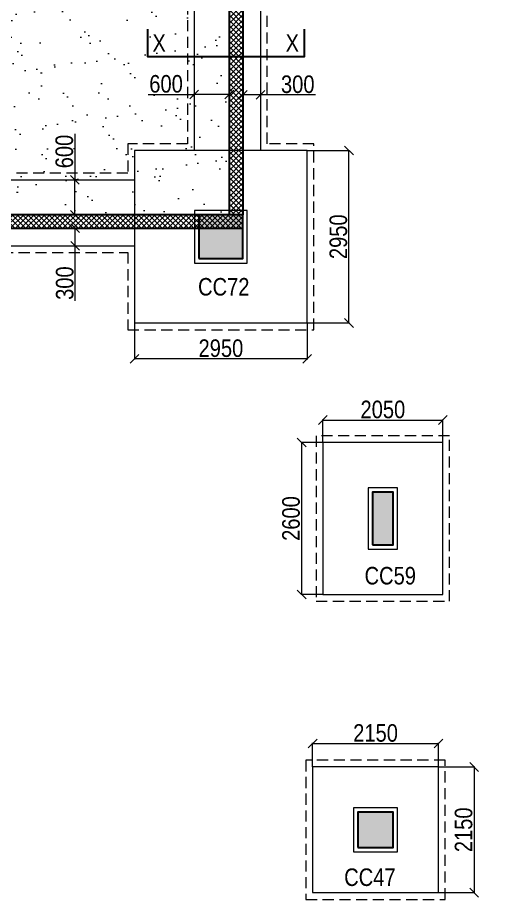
# Model space of a CAD drawing. Header units: millimetres. Extents: x 1112055 to 3390982, y -148532 to 766891.
# Drawn here: x 1975063 to 1983360, y 355815 to 370898 of the extents above; entities that cross this region are included whole.
import ezdxf

# ---------------------------------------------------------------- set-up
doc = ezdxf.new("R2010")
doc.units = ezdxf.units.MM
doc.header["$PDMODE"] = 35
doc.header["$PDSIZE"] = -25
doc.linetypes.add('Hidden', pattern=[9.525, 6.35, -3.175])
for name, color, linetype, lineweight in [('A_COL', 5, 'Continuous', 25), ('B COL. NO.', 3, 'Continuous', 20), ('B FINAL COLUMN', 1, 'Continuous', 30), ('B FOOTING', 49, 'Continuous', 20), ('B FOOTING DIM', 234, 'Continuous', 9), ('B HATCH', 250, 'Continuous', 0), ('B P.C.C', 251, 'Continuous', 0), ('B TITLE BLOCK', 250, 'Continuous', 0), ('EXCAVATION LINE', 236, 'Continuous', 30)]:
    doc.layers.add(name, color=color, linetype=linetype, lineweight=lineweight)
for name, color, linetype, lineweight, true_color in [('A_COL HATCH', 7, 'Continuous', 0, 0xc0c0c0), ('B Pedestal', 7, 'Continuous', 9, 0x5c8948), ('B-COL HT', 7, 'Continuous', 0, 0x4e4f45)]:
    doc.layers.add(name, color=color, linetype=linetype, lineweight=lineweight, true_color=true_color)
doc.styles.add('SWINC', font='swissc.ttf')
doc.dimstyles.new('BHOOMI', dxfattribs={"dimtxt": 230, "dimasz": 150, "dimexe": 10, "dimexo": 0, "dimgap": 25, "dimtad": 1, "dimdec": 0, "dimzin": 0, "dimdsep": 46, "dimtxsty": 'SWINC', "dimblk": 'OBLIQUE', "dimcen": 0.09, "dimclrd": 250, "dimclre": 250, "dimclrt": 256, "dimaunit": 1, "dimadec": 3, "dimazin": 0, "dimtfac": 1, "dimtdec": 0, "dimtofl": 0, "dimtmove": 1, "dimatfit": 3, "dimfxl": 100, "dimtolj": 1, "dimtzin": 0, "dimlwd": 9, "dimlwe": 5, "dimarcsym": 0})

# ---------------------------------------------------------------- blocks, each defined once
blk = doc.blocks.new('A$C17056')
at = {"layer": 'A_COL HATCH'}
for points in [[(-15665, -7350), (-15665, -6600), (-14915, -6600), (-14915, -7350)], [(-12700, -12245), (-12700, -11345), (-12350, -11345), (-12350, -12245)], [(-12950, -17420), (-12950, -16820), (-12350, -16820), (-12350, -17420)]]:
    blk.add_hatch(color=256, dxfattribs=at).paths.add_polyline_path(points)
at = {"layer": 'A_COL'}
for points in [[(-15665, -7350), (-15665, -6600), (-14915, -6600), (-14915, -7350)], [(-12700, -12245), (-12700, -11345), (-12350, -11345), (-12350, -12245)], [(-12950, -17420), (-12950, -16820), (-12350, -16820), (-12350, -17420)]]:
    blk.add_lwpolyline(points, close=True, dxfattribs=at)
blk = doc.blocks.new('A$C4b8f6dbc')
at = {"layer": 'A_COL'}
blk.add_blockref('A$C17056', (63550, 115195), dxfattribs=at)
blk = doc.blocks.new('_Oblique')
at = {"color": 0, "linetype": 'ByBlock', "lineweight": -2}
blk.add_line((-0.5, -0.5), (0.5, 0.5), dxfattribs=at)
blk = doc.blocks.new('*D2075')
at = {"layer": 'B FOOTING DIM', "color": 250, "lineweight": 5, "ltscale": 0.5, "transparency": 16777216}
for p, q in [((1980102, 358080), (1980102, 358490)), ((1980102, 358480), (1982252, 358480)), ((1982252, 358080), (1982252, 358490))]:
    blk.add_line(p, q, dxfattribs=at)
at = {"layer": 'Defpoints', "color": 0, "lineweight": 30, "ltscale": 0.5, "transparency": 16777216}
for p in [(1982252, 358480), (1980102, 358080), (1982252, 358080)]:
    blk.add_point(p, dxfattribs=at)
at = {"layer": 'B FOOTING DIM', "color": 250, "lineweight": 5, "ltscale": 0.5, "transparency": 16777216, "xscale": 150, "yscale": 150, "zscale": 150, "rotation": 180}
blk.add_blockref('_Oblique', (1980102, 358480), dxfattribs=at)
at = {"layer": 'B FOOTING DIM', "color": 250, "lineweight": 5, "ltscale": 0.5, "transparency": 16777216, "xscale": 150, "yscale": 150, "zscale": 150}
blk.add_blockref('_Oblique', (1982252, 358480), dxfattribs=at)
at = {"layer": 'B FOOTING DIM', "ltscale": 0.5, "transparency": 16777216, "insert": (1981177, 358660), "char_height": 300, "attachment_point": 5, "style": 'SWINC'}
blk.add_mtext('\\A1;2150', dxfattribs=at)
blk = doc.blocks.new('*D2076')
at = {"layer": 'B FOOTING DIM', "color": 250, "lineweight": 5, "ltscale": 0.5, "transparency": 16777216}
for p, q in [((1982252, 358080), (1982872, 358080)), ((1982862, 358080), (1982862, 355930)), ((1982252, 355930), (1982872, 355930))]:
    blk.add_line(p, q, dxfattribs=at)
at = {"layer": 'Defpoints', "color": 0, "lineweight": 30, "ltscale": 0.5, "transparency": 16777216}
for p in [(1982252, 358080), (1982252, 355930), (1982862, 355930)]:
    blk.add_point(p, dxfattribs=at)
at = {"layer": 'B FOOTING DIM', "color": 250, "lineweight": 5, "ltscale": 0.5, "transparency": 16777216, "xscale": 150, "yscale": 150, "zscale": 150}
for p, rotation in [((1982862, 358080), 90), ((1982862, 355930), 270)]:
    blk.add_blockref('_Oblique', p, dxfattribs=dict(at, rotation=rotation))
at = {"layer": 'B FOOTING DIM', "ltscale": 0.5, "transparency": 16777216, "insert": (1982682, 357005), "char_height": 300, "attachment_point": 5, "rotation": 90, "style": 'SWINC'}
blk.add_mtext('\\A1;2150', dxfattribs=at)
blk = doc.blocks.new('*D2078')
at = {"layer": 'B FOOTING DIM', "color": 250, "lineweight": 5, "ltscale": 0.5, "transparency": 16777216}
for p, q in [((1980277, 363630), (1979904, 363630)), ((1979914, 363630), (1979914, 361030)), ((1980277, 361030), (1979904, 361030))]:
    blk.add_line(p, q, dxfattribs=at)
at = {"layer": 'Defpoints', "color": 0, "lineweight": 30, "ltscale": 0.5, "transparency": 16777216}
for p in [(1980277, 363630), (1979914, 361030), (1980277, 361030)]:
    blk.add_point(p, dxfattribs=at)
at = {"layer": 'B FOOTING DIM', "color": 250, "lineweight": 5, "ltscale": 0.5, "transparency": 16777216, "xscale": 150, "yscale": 150, "zscale": 150}
for p, rotation in [((1979914, 363630), 90), ((1979914, 361030), 270)]:
    blk.add_blockref('_Oblique', p, dxfattribs=dict(at, rotation=rotation))
at = {"layer": 'B FOOTING DIM', "ltscale": 0.5, "transparency": 16777216, "insert": (1979734, 362330), "char_height": 300, "attachment_point": 5, "rotation": 90, "style": 'SWINC'}
blk.add_mtext('\\A1;2600', dxfattribs=at)
blk = doc.blocks.new('*D2079')
at = {"layer": 'B FOOTING DIM', "color": 250, "lineweight": 5, "ltscale": 0.5, "transparency": 16777216}
for p, q in [((1980277, 363630), (1980277, 364025)), ((1980277, 364015), (1982327, 364015)), ((1982327, 363630), (1982327, 364025))]:
    blk.add_line(p, q, dxfattribs=at)
at = {"layer": 'Defpoints', "color": 0, "lineweight": 30, "ltscale": 0.5, "transparency": 16777216}
for p in [(1982327, 364015), (1980277, 363630), (1982327, 363630)]:
    blk.add_point(p, dxfattribs=at)
at = {"layer": 'B FOOTING DIM', "color": 250, "lineweight": 5, "ltscale": 0.5, "transparency": 16777216, "xscale": 150, "yscale": 150, "zscale": 150, "rotation": 180}
blk.add_blockref('_Oblique', (1980277, 364015), dxfattribs=at)
at = {"layer": 'B FOOTING DIM', "color": 250, "lineweight": 5, "ltscale": 0.5, "transparency": 16777216, "xscale": 150, "yscale": 150, "zscale": 150}
blk.add_blockref('_Oblique', (1982327, 364015), dxfattribs=at)
at = {"layer": 'B FOOTING DIM', "ltscale": 0.5, "transparency": 16777216, "insert": (1981302, 364194), "char_height": 300, "attachment_point": 5, "style": 'SWINC'}
blk.add_mtext('\\A1;2050', dxfattribs=at)
blk = doc.blocks.new('*D1978')
at = {"layer": 'B FOOTING DIM', "color": 250, "lineweight": 5, "ltscale": 0.5, "transparency": 16777216}
for p, q in [((1977060, 365675), (1977060, 365052)), ((1980010, 365675), (1980010, 365052)), ((1980010, 365062), (1977060, 365062))]:
    blk.add_line(p, q, dxfattribs=at)
at = {"layer": 'Defpoints', "color": 0, "lineweight": 30, "ltscale": 0.5, "transparency": 16777216}
for p in [(1977060, 365675), (1980010, 365675), (1977060, 365062)]:
    blk.add_point(p, dxfattribs=at)
at = {"layer": 'B FOOTING DIM', "color": 250, "lineweight": 5, "ltscale": 0.5, "transparency": 16777216, "xscale": 150, "yscale": 150, "zscale": 150, "rotation": 180}
blk.add_blockref('_Oblique', (1977060, 365062), dxfattribs=at)
at = {"layer": 'B FOOTING DIM', "color": 250, "lineweight": 5, "ltscale": 0.5, "transparency": 16777216, "xscale": 150, "yscale": 150, "zscale": 150}
blk.add_blockref('_Oblique', (1980010, 365062), dxfattribs=at)
at = {"layer": 'B FOOTING DIM', "ltscale": 0.5, "transparency": 16777216, "insert": (1978535, 365242), "char_height": 300, "attachment_point": 5, "style": 'SWINC'}
blk.add_mtext('\\A1;2950', dxfattribs=at)
blk = doc.blocks.new('*D1979')
at = {"layer": 'B FOOTING DIM', "color": 250, "lineweight": 5, "ltscale": 0.5, "transparency": 16777216}
for p, q in [((1980010, 368625), (1980733, 368625)), ((1980723, 365675), (1980723, 368625)), ((1980010, 365675), (1980733, 365675))]:
    blk.add_line(p, q, dxfattribs=at)
at = {"layer": 'Defpoints', "color": 0, "lineweight": 30, "ltscale": 0.5, "transparency": 16777216}
for p in [(1980010, 368625), (1980723, 368625), (1980010, 365675)]:
    blk.add_point(p, dxfattribs=at)
at = {"layer": 'B FOOTING DIM', "color": 250, "lineweight": 5, "ltscale": 0.5, "transparency": 16777216, "xscale": 150, "yscale": 150, "zscale": 150}
for p, rotation in [((1980723, 368625), 90), ((1980723, 365675), 270)]:
    blk.add_blockref('_Oblique', p, dxfattribs=dict(at, rotation=rotation))
at = {"layer": 'B FOOTING DIM', "ltscale": 0.5, "transparency": 16777216, "insert": (1980543, 367150), "char_height": 300, "attachment_point": 5, "rotation": 90, "style": 'SWINC'}
blk.add_mtext('\\A1;2950', dxfattribs=at)
blk = doc.blocks.new('*D1894')
at = {"layer": 'B FOOTING DIM', "color": 250, "lineweight": 5, "ltscale": 0.5, "transparency": 16777216}
for p, q in [((1975871, 367295), (1976056, 367295)), ((1976046, 366995), (1976046, 367295)), ((1975871, 366995), (1976056, 366995)), ((1976046, 366051), (1976046, 366995))]:
    blk.add_line(p, q, dxfattribs=at)
at = {"layer": 'Defpoints', "color": 0, "lineweight": 30, "ltscale": 0.5, "transparency": 16777216}
for p in [(1975871, 367295), (1976046, 367295), (1975871, 366995)]:
    blk.add_point(p, dxfattribs=at)
at = {"layer": 'B FOOTING DIM', "color": 250, "lineweight": 5, "ltscale": 0.5, "transparency": 16777216, "xscale": 150, "yscale": 150, "zscale": 150}
for p, rotation in [((1976046, 367295), 90), ((1976046, 366995), 270)]:
    blk.add_blockref('_Oblique', p, dxfattribs=dict(at, rotation=rotation))
at = {"layer": 'B FOOTING DIM', "ltscale": 0.5, "transparency": 16777216, "insert": (1975868, 366357), "char_height": 300, "attachment_point": 5, "rotation": 90, "style": 'SWINC'}
blk.add_mtext('\\A1;300', dxfattribs=at)
blk = doc.blocks.new('*D1803')
at = {"layer": 'B FOOTING DIM', "color": 250, "lineweight": 5, "ltscale": 0.5, "transparency": 16777216}
for p, q in [((1976040, 368912), (1976040, 368125)), ((1976077, 368125), (1976030, 368125)), ((1976040, 367525), (1976040, 368125)), ((1976077, 367525), (1976030, 367525))]:
    blk.add_line(p, q, dxfattribs=at)
at = {"layer": 'Defpoints', "color": 0, "lineweight": 30, "ltscale": 0.5, "transparency": 16777216}
for p in [(1976040, 368125), (1976077, 368125), (1976077, 367525)]:
    blk.add_point(p, dxfattribs=at)
at = {"layer": 'B FOOTING DIM', "color": 250, "lineweight": 5, "ltscale": 0.5, "transparency": 16777216, "xscale": 150, "yscale": 150, "zscale": 150}
for p, rotation in [((1976040, 368125), 90), ((1976040, 367525), 270)]:
    blk.add_blockref('_Oblique', p, dxfattribs=dict(at, rotation=rotation))
at = {"layer": 'B FOOTING DIM', "ltscale": 0.5, "transparency": 16777216, "insert": (1975861, 368608), "char_height": 300, "attachment_point": 5, "rotation": 90, "style": 'SWINC'}
blk.add_mtext('\\A1;600', dxfattribs=at)
blk = doc.blocks.new('*D1804')
at = {"layer": 'B FOOTING DIM', "color": 250, "lineweight": 5, "ltscale": 0.5, "transparency": 16777216}
for p, q in [((1978910, 369754), (1978910, 369569)), ((1979210, 369754), (1979210, 369569)), ((1979210, 369579), (1978910, 369579)), ((1980154, 369579), (1979210, 369579))]:
    blk.add_line(p, q, dxfattribs=at)
at = {"layer": 'Defpoints', "color": 0, "lineweight": 30, "ltscale": 0.5, "transparency": 16777216}
for p in [(1978910, 369754), (1979210, 369754), (1978910, 369579)]:
    blk.add_point(p, dxfattribs=at)
at = {"layer": 'B FOOTING DIM', "color": 250, "lineweight": 5, "ltscale": 0.5, "transparency": 16777216, "xscale": 150, "yscale": 150, "zscale": 150, "rotation": 180}
blk.add_blockref('_Oblique', (1978910, 369579), dxfattribs=at)
at = {"layer": 'B FOOTING DIM', "color": 250, "lineweight": 5, "ltscale": 0.5, "transparency": 16777216, "xscale": 150, "yscale": 150, "zscale": 150}
blk.add_blockref('_Oblique', (1979210, 369579), dxfattribs=at)
at = {"layer": 'B FOOTING DIM', "ltscale": 0.5, "transparency": 16777216, "insert": (1979848, 369757), "char_height": 300, "attachment_point": 5, "style": 'SWINC'}
blk.add_mtext('\\A1;300', dxfattribs=at)
blk = doc.blocks.new('*D1805')
at = {"layer": 'B FOOTING DIM', "color": 250, "lineweight": 5, "ltscale": 0.5, "transparency": 16777216}
for p, q in [((1977293, 369585), (1978080, 369585)), ((1978080, 369548), (1978080, 369595)), ((1978680, 369585), (1978080, 369585)), ((1978680, 369548), (1978680, 369595))]:
    blk.add_line(p, q, dxfattribs=at)
at = {"layer": 'Defpoints', "color": 0, "lineweight": 30, "ltscale": 0.5, "transparency": 16777216}
for p in [(1978080, 369585), (1978080, 369548), (1978680, 369548)]:
    blk.add_point(p, dxfattribs=at)
at = {"layer": 'B FOOTING DIM', "color": 250, "lineweight": 5, "ltscale": 0.5, "transparency": 16777216, "xscale": 150, "yscale": 150, "zscale": 150, "rotation": 180}
blk.add_blockref('_Oblique', (1978080, 369585), dxfattribs=at)
at = {"layer": 'B FOOTING DIM', "color": 250, "lineweight": 5, "ltscale": 0.5, "transparency": 16777216, "xscale": 150, "yscale": 150, "zscale": 150}
blk.add_blockref('_Oblique', (1978680, 369585), dxfattribs=at)
at = {"layer": 'B FOOTING DIM', "ltscale": 0.5, "transparency": 16777216, "insert": (1977598, 369764), "char_height": 300, "attachment_point": 5, "style": 'SWINC'}
blk.add_mtext('\\A1;600', dxfattribs=at)

msp = doc.modelspace()

# ---------------------------------------------------------------- hatches: boundary and pattern name
at = {"layer": 'B HATCH'}
h = msp.add_hatch(dxfattribs=at)
h.set_pattern_fill('ANSI37', color=250, scale=20, style=0)
h.set_pattern_definition([(45, (108475.24, -141945.74), (-44.9012806, 44.9012806), []), (135, (108475.24, -141945.74), (-44.9012806, -44.9012806), [])])
h.paths.add_polyline_path([(1978910.2, 367525.1), (1978680.2, 367525.1), (1978680.2, 373525.1), (1978910.2, 373525.1)])
h = msp.add_hatch(dxfattribs=at)
h.set_pattern_fill('ANSI37', color=250, scale=20, style=0)
h.set_pattern_definition([(45, (121226.91, -148175.74), (-44.9012806, 44.9012806), []), (135, (121226.91, -148175.74), (-44.9012806, -44.9012806), [])])
h.paths.add_polyline_path([(1971078.6, 367295.1), (1978910.2, 367295.1), (1978910.2, 367525.1), (1971078.6, 367525.1)])
at = {"layer": 'B-COL HT', "lineweight": 0}
h = msp.add_hatch(color=250, dxfattribs=at)
h.dxf.hatch_style = 1
h.paths.add_polyline_path([(1978910.2, 367525.1), (1978160.2, 367525.1), (1978160.2, 366775.1), (1978910.2, 366775.1)])
h = msp.add_hatch(color=250, dxfattribs=at)
h.dxf.hatch_style = 1
h.paths.add_polyline_path([(1981126.9, 361880.1), (1981476.9, 361880.1), (1981476.9, 362780.1), (1981126.9, 362780.1)])
h = msp.add_hatch(color=250, dxfattribs=at)
h.dxf.hatch_style = 1
h.paths.add_polyline_path([(1980876.9, 356705.1), (1981476.9, 356705.1), (1981476.9, 357305.1), (1980876.9, 357305.1)])
at = {"layer": 'EXCAVATION LINE', "lineweight": 0}
h = msp.add_hatch(dxfattribs=at)
h.set_pattern_fill('AR-SAND', color=250, scale=15)
h.set_pattern_definition([(37.5, (-152133.7, -831.8), (-24.00047, 734.11986), [0, -579.12, 0, -647.7, 0, -619.125]), (7.5, (-152133.7, -831.8), (674.28492, 1075.23765), [0, -312.42, 0, -521.97, 0, -200.025]), (327.5, (-152602.36, -831.8), (1186.48856, 2.15578), [0, -190.5, 0, -685.8, 0, -895.35]), (317.5, (-152602.4, -831.8), (1145.3347, 334.394), [0, -95.25, 0, -449.58, 0, -514.35])])
h.paths.add_polyline_path([(1959001.9, 373525.1), (1978680.2, 373525.1), (1978680.2, 367525.1), (1959001.9, 367525.1)])

# ---------------------------------------------------------------- linework, layer by layer
at = {"color": 6, "lineweight": 30}
msp.add_lwpolyline([(1977282.6, 370702.7), (1977282.6, 370232.7), (1979965.9, 370232.7), (1979965.9, 370702.7)], dxfattribs=at)
at = {"layer": 'B FINAL COLUMN', "color": 1, "lineweight": 30}
for points in [[(1978910.2, 367525.1), (1978680.2, 367525.1), (1978680.2, 373525.1), (1978910.2, 373525.1)], [(1971078.6, 367295.1), (1978910.2, 367295.1), (1978910.2, 367525.1), (1971078.6, 367525.1)]]:
    msp.add_lwpolyline(points, close=True, dxfattribs=at)
at = {"layer": 'B FINAL COLUMN'}
for points in [[(1978160.2, 366775.1), (1978910.2, 366775.1), (1978910.2, 367525.1), (1978160.2, 367525.1)], [(1981126.9, 361880.1), (1981476.9, 361880.1), (1981476.9, 362780.1), (1981126.9, 362780.1)], [(1980876.9, 356705.1), (1981476.9, 356705.1), (1981476.9, 357305.1), (1980876.9, 357305.1)]]:
    msp.add_lwpolyline(points, close=True, dxfattribs=at)
at = {"layer": 'B FOOTING'}
for p, q in [((1978080.9, 372400.1), (1978080.9, 368625.1)), ((1979210.2, 372400.1), (1979210.2, 368625.1)), ((1972678.7, 368125.1), (1977060.2, 368125.1)), ((1972678.7, 366995.1), (1977060.2, 366995.1))]:
    msp.add_line(p, q, dxfattribs=at)
for points in [[(1977060.2, 365675.1), (1980010.2, 365675.1), (1980010.2, 368625.1), (1977060.2, 368625.1)], [(1980276.9, 361030.1), (1982326.9, 361030.1), (1982326.9, 363630.1), (1980276.9, 363630.1)], [(1980101.9, 355930.1), (1982251.9, 355930.1), (1982251.9, 358080.1), (1980101.9, 358080.1)]]:
    msp.add_lwpolyline(points, close=True, dxfattribs=at)
at = {"layer": 'B P.C.C', "color": 250, "linetype": 'Hidden', "lineweight": 0, "ltscale": 30}
for points in [[(1977965.9, 368740.1), (1976945.2, 368740.1), (1976945.2, 368240.1), (1972793.7, 368240.1), (1972793.7, 368940.3), (1968092.1, 368940.3), (1968092.1, 363940), (1972793.7, 363940), (1972793.7, 366880.1), (1976945.2, 366880.1), (1976945.2, 365560.1), (1980125.2, 365560.1), (1980125.2, 368740.1), (1979325.2, 368740.1), (1979325.2, 372285.1), (1980525.2, 372285.1), (1980525.2, 375215.1), (1961806.9, 375215.1), (1961806.9, 372285.1), (1977965.9, 372285.1)], [(1980161.9, 360915.1), (1982441.9, 360915.1), (1982441.9, 363745.1), (1980161.9, 363745.1)], [(1979986.9, 355815.1), (1982366.9, 355815.1), (1982366.9, 358195.1), (1979986.9, 358195.1)]]:
    msp.add_lwpolyline(points, close=True, dxfattribs=at)
at = {"layer": 'B Pedestal', "color": 87, "lineweight": 9}
for points in [[(1978085.2, 366700.1), (1978985.2, 366700.1), (1978985.2, 367600.1), (1978085.2, 367600.1)], [(1981051.9, 361805.1), (1981551.9, 361805.1), (1981551.9, 362855.1), (1981051.9, 362855.1)], [(1980801.9, 356630.1), (1981551.9, 356630.1), (1981551.9, 357380.1), (1980801.9, 357380.1)]]:
    msp.add_lwpolyline(points, close=True, dxfattribs=at)

# ---------------------------------------------------------------- block references
at = {"layer": 'B FOOTING'}
msp.add_blockref('A$C4b8f6dbc', (1930276.9, 258930.1), dxfattribs=at)

# ---------------------------------------------------------------- texts
at = {"color": 6, "lineweight": 30, "style": 'SWINC'}
for p in [(1977365, 370314.8), (1979640.1, 370314.8)]:
    msp.add_text('X', height=300, dxfattribs=at).set_placement(p)
at = {"layer": 'B COL. NO.', "style": 'SWINC'}
for s, p in [('CC72', (1978144.7, 366144.1)), ('CC59', (1980989.4, 361201.9)), ('CC47', (1980641.3, 356044.1))]:
    msp.add_text(s, height=300, dxfattribs=at).set_placement(p)
at = {"layer": 'B TITLE BLOCK', "color": 251, "insert": (2074058.6, 356444.4), "char_height": 102.949, "attachment_point": 2, "style": 'SWINC'}
msp.add_mtext_dynamic_manual_height_columns('\\pxsm1,qj;{\\fBankGothic Lt BT|b0|i0|c0|p34;BHOOMI\\P\\ps*,q*;\\fGost|b0|i0|c0|p2;\\H0.8x;- CONSULTANTS -\\C1; }', width=269189.959, gutter_width=0, heights=[37864.6], dxfattribs=at)

# ---------------------------------------------------------------- dimensions: what is measured, and where the dimension line sits
at = {"layer": 'B FOOTING DIM', "color": 250, "ltscale": 0.5}
for base, p1, p2, angle, picture, middle in [((1978080.2, 369585.2), (1978680.2, 369548.2), (1978080.2, 369548.2), 180, '*D1805', (1977597.6, 369451.7)), ((1978910.2, 369578.5), (1979210.2, 369753.9), (1978910.2, 369753.9), 180, '*D1804', (1979848.4, 369596)), ((1976039.8, 368125.1), (1976076.7, 367525.1), (1976076.7, 368125.1), 90, '*D1803', (1976173.3, 368607.8)), ((1976046.5, 367295.1), (1975871.1, 366995.1), (1975871.1, 367295.1), 90, '*D1894', (1976028.9, 366356.9))]:
    dim = msp.add_linear_dim(base=base, p1=p1, p2=p2, angle=angle, dimstyle='BHOOMI', override={"dimtxt": 300, "dimlwd": 5}, dxfattribs=at)
    dim.commit()
    dim.dimension.update_dxf_attribs({"geometry": picture, "text_midpoint": middle, "dimtype": 128})
for base, p1, p2, picture, middle in [((1980722.5, 368625.1), (1980010.2, 365675.1), (1980010.2, 368625.1), '*D1979', (1980543.4, 367150.1)), ((1979913.6, 361030.1), (1980276.9, 363630.1), (1980276.9, 361030.1), '*D2078', (1979734.4, 362330.1)), ((1982861.6, 355930.1), (1982251.9, 358080.1), (1982251.9, 355930.1), '*D2076', (1982682.4, 357005.1))]:
    dim = msp.add_linear_dim(base=base, p1=p1, p2=p2, angle=90, dimstyle='BHOOMI', override={"dimtxt": 300, "dimlwd": 5}, dxfattribs=at)
    dim.commit()
    dim.dimension.update_dxf_attribs({"geometry": picture, "text_midpoint": middle})
for base, p1, p2, picture, middle in [((1977060.2, 365062.5), (1980010.2, 365675.1), (1977060.2, 365675.1), '*D1978', (1978535.2, 365241.6)), ((1982326.9, 364014.7), (1980276.9, 363630.1), (1982326.9, 363630.1), '*D2079', (1981301.9, 364193.9)), ((1982251.9, 358480.5), (1980101.9, 358080.1), (1982251.9, 358080.1), '*D2075', (1981176.9, 358659.7))]:
    dim = msp.add_linear_dim(base=base, p1=p1, p2=p2, dimstyle='BHOOMI', override={"dimtxt": 300, "dimlwd": 5}, dxfattribs=at)
    dim.commit()
    dim.dimension.update_dxf_attribs({"geometry": picture, "text_midpoint": middle})

doc.saveas('drawing.dxf')
